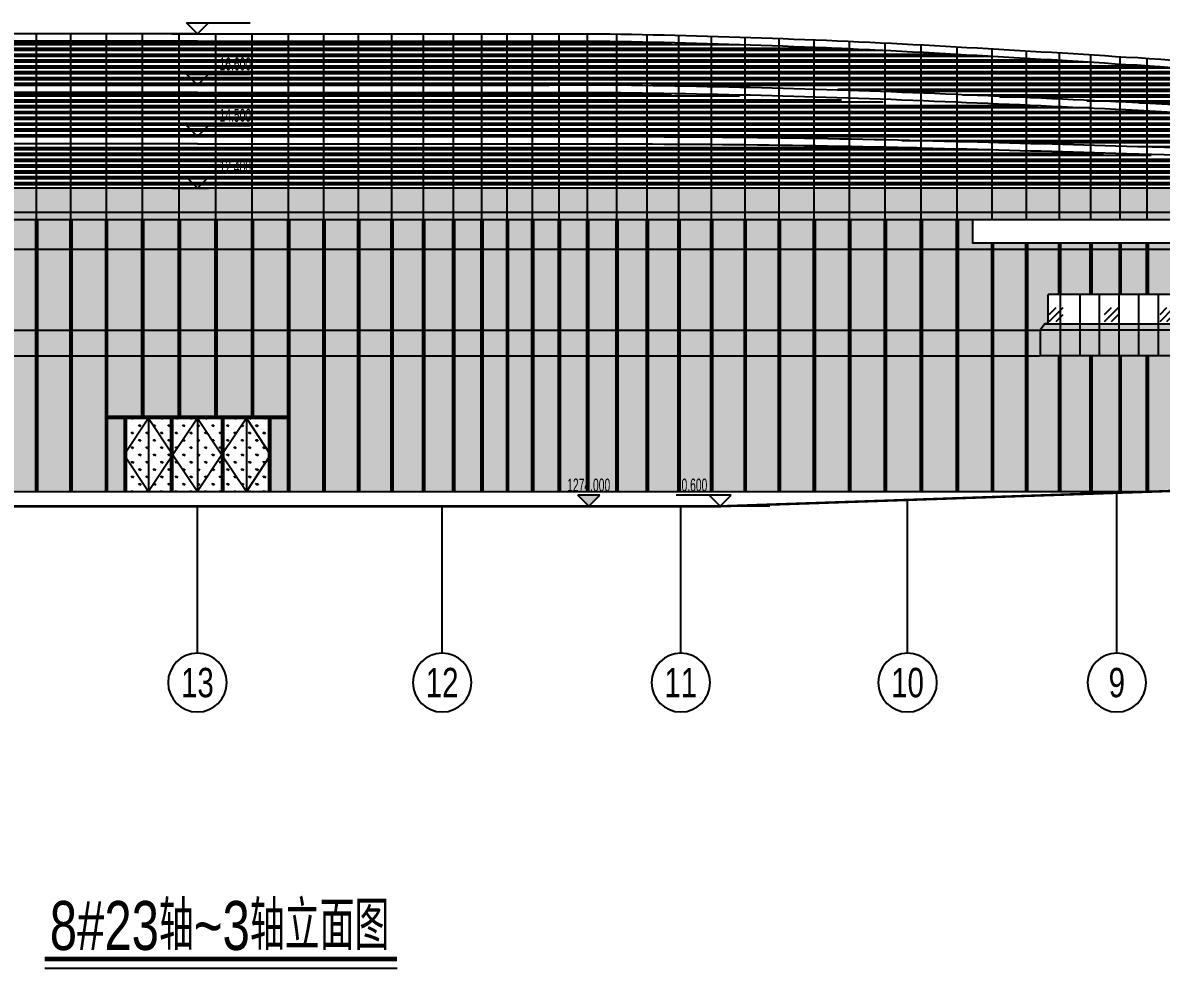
# Model space of a CAD drawing. Extents: x 2698488 to 3036784, y -7225 to 132783.
# Drawn here: x 2775479 to 2821986, y 35940 to 74559 of the extents above; entities that cross this region are included whole.
import ezdxf
from ezdxf.enums import TextEntityAlignment as Align

# ---------------------------------------------------------------- set-up
doc = ezdxf.new("R2010")
doc.units = 0
doc.layers.get('0').update_dxf_attribs({"color": 8})
for name, color, linetype in [('#填充层', 8, 'Continuous'), ('#幕墙分格线-立面', 8, 'Continuous'), ('#标注', 8, 'Continuous'), ('A-SYMB', 8, 'Continuous'), ('dim', 8, 'Continuous'), ('建-墙', 8, 'Continuous'), ('建-门窗开启方式', 8, 'Continuous'), ('立面填充', 8, 'Continuous')]:
    doc.layers.add(name, color=color, linetype=linetype)
doc.styles.add('JHZX', font='jrs.shx', dxfattribs={"width": 0.6, "bigfont": 'jhz.shx'})
doc.styles.add('XD2008', font='@1romans.shx', dxfattribs={"width": 0.7, "bigfont": '!hztxt.shx'})
pattern_1 = [(180, (2394594.395223206, -1116236.483213049), (-1.4210854715202e-14, -238.125), []), (180, (2394515.020188921, -1116157.108178764), (-1.4210854715202e-14, -238.125), [])]

# ---------------------------------------------------------------- blocks, each defined once
blk = doc.blocks.new('*U54')
blk.add_line((-14.22068280526668, -0.75), (14.5612975276414, -0.75))
at = {"const_width": 0.4}
blk.add_lwpolyline([(-14.22068280526668, 0), (14.5612975276414, 0)], dxfattribs=at)
at = {"style": 'JHZX', "width": 0.75}
blk.add_attdef('立面图', text='', height=4, dxfattribs=at).set_placement((0.06440561028830416, 2.739644816960663), align=Align.MIDDLE_CENTER)
blk = doc.blocks.new('*U62')
blk.add_line((-8.960830237663566e-17, -20), (0, 0))
blk.add_circle((0, -24), 4)
at = {"style": 'JHZX', "width": 0.75}
blk.add_attdef('AXES', text='', height=4, dxfattribs=at).set_placement((0, -24), align=Align.MIDDLE_CENTER)
blk = doc.blocks.new('GRTG')
at = {"layer": '#填充层', "ltscale": 5}
h = blk.add_hatch(dxfattribs=at)
h.set_pattern_fill('玻璃A', color=256, scale=200)
h.set_pattern_definition([(45, (-2847363.347812292, -60957.77678844516), (-1131.370849898476, 1131.370849898476), [800, -800]), (45, (-2847363.347812292, -60674.93407597036), (-1131.370849898476, 1131.370849898476), [400, -1200]), (45, (-2847080.505099817, -60957.77678844516), (-1131.370849898476, 1131.370849898476), [400, -1200])])
h.paths.add_polyline_path([(-17452.94965111883, 1299.999999791849), (-17452.94965111883, 2499.999999791849), (-30002.36339745112, 2499.999999791849), (-30002.36339745112, 1299.999999791849)])
h.paths.add_polyline_path([(-14067.12485920405, 1299.999999791849), (-14067.12485920358, 2499.999999791849), (-16352.9496511193, 2499.999999791842), (-16352.94965111883, 1299.999999791857)])
h.paths.add_polyline_path([(-8899.287018500268, 1299.999999791857), (-8899.287018500268, 2499.999999791842), (-12967.12485920358, 2499.999999791842), (-12967.12485920358, 1299.999999791849)])
h.paths.add_polyline_path([(-1679.328040362801, 2499.999999791849), (-1679.328040362801, 1299.999999791864), (-350, 1299.999999791849), (-350, 2499.999999791849)])
h.paths.add_polyline_path([(-2779.328040363267, 1299.999999791857), (-2779.328040363267, 2499.999999791849), (-7407.9204158145, 2499.999999791849), (-7407.9204158145, 1299.999999791857)])
h = blk.add_hatch(dxfattribs=at)
h.set_pattern_fill('DOTS', color=256, scale=150)
h.set_pattern_definition([(0, (-30317.63373500342, 0), (119.0625, 238.125), [0, -238.125])])
h.paths.add_polyline_path([(-2779.328040363267, 4.583853296935558e-10), (-2779.328040363267, 1299.999999791842), (-7407.9204158145, 1299.999999791849), (-7407.9204158145, 1.215084921568632e-09)])
h.paths.add_polyline_path([(-1679.328040362801, 1299.999999791849), (-1679.328040362801, 2.692104317247868e-10), (0, 0), (0, 1049.999999791733), (-200, 1299.999999791849)])
h.paths.add_polyline_path([(-12967.12485920405, 1299.999999791857), (-12967.12485920358, 2.160959411412477e-09), (-8899.287018500268, 1.469743438065052e-09), (-8899.287018500268, 1299.999999791849)])
h.paths.add_polyline_path([(-17452.94965111883, 2.88855517283082e-09), (-17452.9496511193, 1299.999999791849), (-30137.47925640224, 1299.999999791849), (-30317.63373500342, 1049.999999791733), (-30317.63373500342, 5.005858838558197e-09)])
h.paths.add_polyline_path([(-16352.94965111976, 1299.999999791864), (-16352.94965111976, 2.706656232476234e-09), (-14067.12485920358, 2.328306436538696e-09), (-14067.12485920312, 1299.999999791864)])
at = {"layer": '#幕墙分格线-立面'}
for p, q in [((-30137.47925640224, 1299.999999791849), (-17452.9496511193, 1299.999999791849)), ((-17452.9496511193, 0), (-30317.63373500342, 0))]:
    blk.add_line(p, q, dxfattribs=at)
for points in [[(-17452.9496511193, 2499.999999791849), (-30002.36339745112, 2499.999999791849)], [(-30002.36339745112, 1299.999999791849), (-30002.36339745112, 2499.999999791849)], [(-14067.12485920358, 2499.999999791849), (-16352.9496511193, 2499.999999791849)], [(-8899.287018500268, 2499.999999791849), (-12967.12485920358, 2499.999999791849)], [(-2779.328040362801, 2499.999999791849), (-7407.9204158145, 2499.999999791849)], [(-350, 1299.999999791849), (-350, 2499.999999791849), (-1679.328040362801, 2499.999999791849)], [(-30002.36339745112, 1299.999999791849), (-30002.36339745112, 1299.999999791849), (-30137.47925640224, 1299.999999791849), (-30317.63373500342, 1049.999999791849), (-30317.63373500342, 1049.999999791849), (-30317.63373500342, 0)], [(-17452.9496511193, 1049.999999791733), (-30317.63373500342, 1049.999999791733)], [(-16352.9496511193, 1299.999999791849), (-14067.12485920358, 1299.999999791849)], [(-14067.12485920358, 1049.999999791733), (-16352.9496511193, 1049.999999791733)], [(-12967.12485920358, 1299.999999791849), (-8899.287018500268, 1299.999999791849)], [(-8899.287018500268, 1049.999999791733), (-12967.12485920358, 1049.999999791733)], [(-7407.9204158145, 1299.999999791849), (-2779.328040362801, 1299.999999791849)], [(-2779.328040362336, 1049.999999791733), (-7407.9204158145, 1049.999999791733)], [(-1679.328040362801, 1299.999999791849), (-200, 1299.999999791849), (0, 1049.999999791733), (0, 0), (-1679.328040362801, 0)], [(0, 1049.999999791733), (-1679.328040362336, 1049.999999791733)], [(-14067.12485920358, 0), (-16352.9496511193, 0)], [(-8899.287018500268, 0), (-12967.12485920358, 0)], [(-2779.328040362801, 0), (-7407.9204158145, 0)]]:
    blk.add_lwpolyline(points, dxfattribs=at)
at = {"layer": 'dim', "ltscale": 300}
for points in [[(-29493.76370209642, 0), (-29493.76370209642, 2499.999999791849)], [(-28693.76370209642, 0), (-28693.76370209642, 2499.999999791849)], [(-27893.76370209642, 0), (-27893.76370209642, 2499.999999791849)], [(-27093.76370209642, 0), (-27093.76370209642, 2499.999999791849)], [(-26293.76370209642, 0), (-26293.76370209642, 2499.999999791849)], [(-25493.76370209642, 0), (-25493.76370209642, 2499.999999791849)], [(-24693.76370209642, 0), (-24693.76370209642, 2499.999999791849)], [(-23893.76370209642, 0), (-23893.76370209642, 2499.999999791849)], [(-23093.76370209642, 0), (-23093.76370209642, 2499.999999791849)], [(-22293.76370209642, 0), (-22293.76370209642, 2499.999999791849)], [(-21493.76370209642, 0), (-21493.76370209642, 2499.999999791849)], [(-20693.76370209642, 0), (-20693.76370209642, 2499.999999791849)], [(-19893.76370209642, 0), (-19893.76370209642, 2499.999999791849)], [(-19093.76370209642, 0), (-19093.76370209642, 2499.999999791849)], [(-18293.76370209642, 0), (-18293.76370209642, 2499.999999791849)], [(-15893.76370209642, 0), (-15893.76370209642, 2499.999999791849)], [(-15093.76370209642, 0), (-15093.76370209642, 2499.999999791849)], [(-14293.76370209642, 0), (-14293.76370209642, 2499.999999791849)], [(-12693.76370209642, 0), (-12693.76370209642, 2499.999999791849)], [(-11893.76370209642, 0), (-11893.76370209642, 2499.999999791849)], [(-11093.76370209642, 0), (-11093.76370209642, 2499.999999791849)], [(-10293.76370209642, 0), (-10293.76370209642, 2499.999999791849)], [(-9493.763702096418, 0), (-9493.763702096418, 2499.999999791849)], [(-7093.763702096418, 0), (-7093.763702096418, 2499.999999791849)], [(-6293.763702096418, 0), (-6293.763702096418, 2499.999999791849)], [(-5493.763702096418, 0), (-5493.763702096418, 2499.999999791849)], [(-4693.763702096418, 0), (-4693.763702096418, 2499.999999791849)], [(-3893.763702096418, 0), (-3893.763702096418, 2499.999999791849)], [(-3093.763702096418, 0), (-3093.763702096418, 2499.999999791849)], [(-1493.763702096418, 0), (-1493.763702096418, 2499.999999791849)], [(-693.7637020964175, 0), (-693.7637020964175, 2499.999999791849)]]:
    blk.add_lwpolyline(points, dxfattribs=at)

msp = doc.modelspace()

# ---------------------------------------------------------------- hatches: boundary and pattern name
at = {"layer": '#填充层', "ltscale": 5}
h = msp.add_hatch(dxfattribs=at)
h.set_pattern_fill('DOTS', color=256, scale=150)
h.set_pattern_definition([(0, (2731077.347812257, 66507.77678823701), (119.0625, 238.125), [0, -238.125])])
h.paths.add_polyline_path([(2731077.347812257, 67807.77678823701), (2838413.347812257, 67807.77678823701), (2838413.347812257, 66507.77678823701), (2731077.347812257, 66507.77678823701)])
h = msp.add_hatch(dxfattribs=at)
h.set_pattern_fill('玻璃2', color=256, scale=150)
h.set_pattern_definition([(45, (180, 90), (0, 2291.025971044414), [900, -540, 900, -540, 360, -784.9223549999999]), (45, (135, 135), (0, 2291.025971044414), [720, -900, 540, -540, 630, -694.922355]), (45, (135, 270), (0, 2291.025971044414), [540, -1080, 360, -540, 810, -694.922355]), (45, (270, 135), (0, 2291.025971044414), [540, -1080, 450, -1954.92225]), (45, (405, 270), (0, 2291.025971044414), [270, -1350, 180, -2224.92225]), (45, (180, 495), (0, 2291.025971044414), [180, -1350, 180, -720, 450, -1144.922355]), (45, (990, 360), (0, 2291.025971044414), [900, -1350, 1080, -712.922355]), (45, (990, 225), (0, 2291.025971044414), [1260, -900, 1350, -532.922355]), (45, (1215, 405), (0, -2545.584412271571), [900, -1260, 720, -1144.922355]), (45, (1080, 675), (0, 2291.025971044414), [450, -1800, 540, -1234.922355]), (45, (1350, 540), (0, 2291.025971044414), [360, -1800, 360, -1504.92225])])
h.paths.add_polyline_path([(2785599.474643292, 58407.77678823713), (2785599.474643291, 55457.776788237), (2821605.991437829, 55457.77678823701), (2825507.560410187, 55631.50188626579), (2825507.560410187, 60957.77678844516), (2817045.714077288, 60957.77678843131), (2817045.714077288, 61599.24472823107), (2817045.714077288, 62007.77678823689), (2817225.868555889, 62257.77678823701), (2817360.984414841, 62257.77678823701), (2817360.984414841, 63457.77678823701), (2825507.560410187, 63457.77678823701), (2825507.560410187, 65557.77678823352), (2814296.325747836, 65557.77678823352), (2814296.325747836, 66507.77678823701), (2729105.640253365, 66507.77678823701), (2729105.640253365, 55457.77678823701), (2779627.220982044, 55457.77678823701), (2779627.220982044, 58407.77678823712)])
at = {"layer": '#填充层', "ltscale": 300}
h = msp.add_hatch(color=256, dxfattribs=at)
h.dxf.hatch_style = 1
h.paths.add_polyline_path([(2820262.594002989, 60957.77678844766), (2817045.714077289, 60957.77678845017), (2817045.714077288, 62007.77678823689), (2816524.912710967, 62007.77678823689), (2816524.912710967, 65557.77678823352), (2814296.325747836, 65557.77678823352), (2814296.325747836, 66507.776788237), (2806420.895686651, 66507.77678823701), (2806420.895686651, 55407.77678823713), (2820262.594002989, 55407.77678823462)])
at = {"layer": '#填充层', "ltscale": 5}
h = msp.add_hatch(dxfattribs=at)
h.set_pattern_fill('GRASS', color=256, scale=150)
h.set_pattern_definition([(90, (0, 0), (-299.3386424999999, 299.3386425), [79.374198, -519.303045]), (45, (0, 0), (-299.3388465244531, 299.3388465244531), [79.374198, -343.954845]), (135, (0, 0), (-299.3388465244531, -299.3388465244531), [79.374198, -343.954845])])
h.paths.add_polyline_path([(2779627.220982044, 58407.77678823713), (2785599.474643292, 58407.77678823713), (2785599.474643292, 55407.77678823701), (2779627.220982044, 55407.77678823701)])
at = {"layer": 'A-SYMB'}
msp.add_hatch(color=256, dxfattribs=at).paths.add_polyline_path([(2798605.786949477, 54807.77678823678), (2799055.786949477, 55257.77678823678), (2798155.786949477, 55257.77678823678)])
at = {"layer": '立面填充'}
h = msp.add_hatch(dxfattribs=at)
h.set_pattern_fill('ANSI32', color=256, scale=50, angle=135)
h.set_pattern_definition(pattern_1)
edge = h.paths.add_edge_path()
edge.add_line((2782613.347812257, 73808.8308738067), (2765760.978405161, 73805.61215767355))
edge.add_arc((2765801.676408911, -139278.662735269), 213084.2787794975, 90.01094319992544, 93.81393741931585)
edge.add_arc((2743147.335633356, 200548.7285744359), 127497.3928358938, 272.1806309859011, 273.8139374193158, ccw=False)
edge.add_arc((2753107.407066392, -61024.41008856127), 134265.3048369464, 92.18063098590103, 96.37461196091286)
edge.add_arc((2741768.873909847, 40466.8424242872), 32142.64980502486, 96.37461196091297, 112.3277498258348)
edge.add_arc((2732103.309836003, 64001.44931126243), 6700.541987667231, 112.3277498258348, 128.5522085125719)
edge.add_line((2727927.347812257, 69241.5451219056), (2727927.347812258, 68518.55746099606))
edge.add_line((2727927.347812258, 68518.55746099606), (2728695.267816545, 69062.12666085802))
edge.add_line((2728695.267816545, 69062.12666085802), (2728977.34781225, 69174.48511925802))
edge.add_arc((2733600.820979991, 57567.08760003533), 12494.32596429593, 102.68359482505127, 111.7184434985059, ccw=False)
edge.add_arc((2743972.919019009, 11480.93566431126), 59733.22749654611, 97.77201421203432, 102.68359482505122, ccw=False)
edge.add_arc((2746369.150320784, -5961.947748054314), 77339.92858612473, 91.49128953397968, 97.78341557238377, ccw=False)
edge.add_arc((2760976.415144878, -152426.6584747196), 224394.7803017005, 89.51472006368448, 94.24756150650029, ccw=False)
edge.add_line((2762876.956226221, 71960.07324141052), (2799463.335069176, 72010.85805188489))
edge.add_arc((2799806.659345165, -175326.7200547085), 247337.8163872109, 86.80040046069149, 90.07953105846423, ccw=False)
edge.add_arc((2831357.988118376, 389080.918559877), 317951.0202917453, 266.8004004606917, 268.0536357825824)
edge.add_arc((2818698.565447677, 16564.58624547973), 54780.35593425179, 81.58699329819592, 88.05363578258238, ccw=False)
edge.add_arc((2816497.321625997, 1681.172347565385), 69825.67027523895, 73.51329487919412, 81.58699329819598, ccw=False)
edge.add_arc((2851534.006124493, 120063.9021642005), 53632.98668929126, 253.5132948791945, 255.3507168830406)
edge.add_arc((2836520.528628424, 66774.26546277638), 2015.38699094052, 44.00577041836674, 65.46003987431004)
edge.add_arc((2818600.916599032, 29846.46271796289), 43060.86941292672, 64.17749144163227, 77.63075059878202)
edge.add_arc((2818419.842719955, 28253.90434289069), 44655.55053711752, 77.84152333088706, 87.28470407734649)
edge.add_arc((2779433.36919714, -549164.1771537072), 623379.979694065, 86.21951657601227, 86.85865839898396)
edge.add_arc((2793164.16994426, -284406.3418184132), 358268.4235566591, 86.73097920356513, 88.69021414990807)
edge.add_line((2801353.499873743, 73768.4733111262), (2782613.347812257, 73808.8308738067))
h = msp.add_hatch(dxfattribs=at)
h.set_pattern_fill('ANSI32', color=256, scale=50, angle=135)
h.set_pattern_definition([(180, (2394594.779238546, -1118336.48314327), (-1.4210854715202e-14, -238.125), []), (180, (2394515.404204261, -1118257.108108985), (-1.4210854715202e-14, -238.125), [])])
edge = h.paths.add_edge_path()
edge.add_line((2782613.731827596, 71708.83094358534), (2765761.362420501, 71705.61222745222))
edge.add_arc((2769316.619989553, -350749.8237137911), 422470.3956642267, 90.48217262150082, 92.40022632829614)
edge.add_arc((2811615.516841233, -1496799.154864379), 1569296.194925681, 92.19086367983955, 92.31912877189976)
edge.add_arc((2753132.487246891, -103083.8258639498), 174367.7721968817, 91.64947472825384, 94.80937160609352)
edge.add_arc((2743455.190377693, 15089.6841189959), 55799.60678497155, 95.08100682644216, 102.975089787889)
edge.add_arc((2734170.841071007, 55725.76616007012), 14116.6713866954, 103.2860514013748, 111.5860314358355)
edge.add_line((2728977.347812257, 68852.38182486568), (2728977.347812257, 68161.24047200635))
edge.add_line((2728977.347812257, 68161.24047200635), (2730027.347812257, 68552.25818782832))
edge.add_line((2730027.347812257, 68552.25818782832), (2731077.347812257, 68747.8528372205))
edge.add_arc((2735013.082504868, 44703.73884974651), 24364.10115340327, 93.89459562470938, 99.29619405649998, ccw=False)
edge.add_arc((2741161.138618307, -12341.41300508298), 81726.33567901606, 93.72450886802261, 95.47871087025061, ccw=False)
edge.add_arc((2746764.60218248, -94469.99035702944), 164045.6481929003, 90.81770549658779, 93.81413937988037, ccw=False)
edge.add_arc((2762838.698377626, -493383.2729324574), 563243.3475691781, 89.99606916668029, 91.87361718586442, ccw=False)
edge.add_line((2762877.340241561, 69860.07331118916), (2799463.719084514, 69910.8581216638))
edge.add_arc((2756996.491023722, -3490796.818672946), 3560960.913158586, 89.08894246310001, 89.3166870754805, ccw=False)
edge.add_arc((2781890.568593962, -1185908.201451246), 1256022.882428498, 88.23535890204482, 88.5525969560839, ccw=False)
edge.add_arc((2819054.850134185, -21923.4625799653), 91455.0064117844, 85.19639128608748, 89.05170102749878, ccw=False)
edge.add_arc((2792296.670526778, -257125.7397699446), 328145.8959316844, 82.28376088606223, 83.97961793431261, ccw=False)
edge.add_arc((2838555.347312781, 81695.08437491395), 13822.34916281437, 260.8438298279451, 267.1770570576618)
edge.add_arc((2852241.210925881, 122536.1279896532), 56503.56180121084, 253.62688345688412, 255.27024338987292, ccw=False)
edge.add_arc((2816152.953195855, 306.9672177742759), 70941.92830067144, 73.49006159222706, 80.46759679671038)
edge.add_arc((2818180.83074575, 10415.36179004019), 60638.1576357442, 80.77550861638541, 87.77437219950691)
edge.add_arc((2815241.505934148, -2787.781529783388), 73985.22089845811, 85.8965533553679, 91.27555695969455)
edge.add_arc((2793164.553959604, -286506.3417485451), 358268.4235565695, 86.730979203565, 88.69021414990844)
edge.add_line((2801353.883889083, 71668.47338090485), (2782613.731827596, 71708.83094358534))
h = msp.add_hatch(dxfattribs=at)
h.set_pattern_fill('ANSI32', color=256, scale=50, angle=135)
h.set_pattern_definition(pattern_1)
edge = h.paths.add_edge_path()
edge.add_line((2826713.347812257, 67807.77678823701), (2731077.347812257, 67807.77678823701))
edge.add_line((2731077.347812257, 67807.77678823701), (2731077.347812257, 68443.80954786364))
edge.add_arc((2735013.082524003, 44703.73866839168), 24064.10133546634, 93.88469443037962, 99.41313431178702, ccw=False)
edge.add_arc((2744167.129383964, -49818.56299196745), 119020.7012246667, 92.72271772773422, 95.19864990371042, ccw=False)
edge.add_arc((2755144.290373311, -328887.8870447283), 398303.0248315497, 91.03086592507879, 92.393052169148, ccw=False)
edge.add_arc((2772922.571774747, -873117.5493333858), 942798.2600178769, 90.92433575760708, 91.51608483891499, ccw=False)
edge.add_arc((2765312.996499503, -470632.287895514), 540243.7680295901, 89.78785141739093, 90.80601051451703, ccw=False)
edge.add_line((2767313.347812257, 69607.77678817368), (2797913.347812257, 69607.77678817368))
edge.add_arc((2797913.347812257, -688074.2394207123), 757682.016208886, 89.2740302800583, 90, ccw=False)
edge.add_arc((2801901.671302649, -373320.237794677), 442902.7470950096, 88.03176586563251, 89.2740302800583, ccw=False)
edge.add_arc((2797775.587223638, -493384.3093129838), 563037.6955462415, 87.05394082983861, 88.03176586563251, ccw=False)
edge.add_arc((2819483.646519553, -17343.95721088842), 86555.67699775365, 81.05355334921461, 85.20869612582692, ccw=False)
edge.add_arc((2836866.897828908, 86404.31978887037), 18662.57688306754, 257.8659315685294, 265.1787086119566)
edge.add_line((2835298.342971085, 67807.77678823701), (2826713.347812257, 67807.77678823701))

# ---------------------------------------------------------------- linework, layer by layer
at = {"layer": '#幕墙分格线-立面'}
for points in [[(2782613.347812258, 74107.77678817345), (2765758.747099275, 74105.61187354496, 0.009315894951441833), (2751612.786920996, 73633.31465278656, 0.01384785623940788), (2747985.161528617, 73443.37839171567, 0.01104017113657456), (2744347.399943215, 73236.4117713589, 0.02478866559603623), (2737170.088818042, 72573.86814260969, 0.04539054073452437), (2730921.685608606, 71070.73101797674, 0.04137368179645606), (2728586.863606207, 70048.15002303055, 0.05793448168851392), (2727606.20422047, 69360.9308050547, 0.0594534926050806), (2726495.867187058, 68107.77678823748, 0.04201523508535342)], [(2782613.347812258, 74108.83087628146), (2799467.948525234, 74106.66596165297, -0.009868553308585373), (2813610.923027566, 73578.63644220863, -0.002787539425216698), (2820552.317196708, 73158.84924544345, -0.04217139030104556), (2828056.606806177, 72164.430439054, -0.03644741024027802), (2834215.642308176, 70300.33952463462, -0.01285923846408232), (2836204.81833531, 69471.23472234185, -0.005717393455628681), (2837484.475492609, 68879.45508852808, -0.1326837596307985), (2838413.347812257, 68107.77678823748, -2.083584121908298)], [(2782613.38634621, 73807.7767906482), (2765760.978405161, 73805.61215767355, 0.009314682531388764), (2751628.030943821, 73333.70199737904, 0.001324472676531453), (2747998.611813886, 73143.66470580289, 0.01106600145774273), (2744365.600363366, 72936.91431335264, 0.02480559568838143), (2737212.988334412, 72276.95073238897, 0.04538300306554768), (2731018.46004057, 70786.76806440853, 0.04136549109108979), (2728729.506320484, 69784.23136877592, 0.05793448168851453), (2727805.589941991, 69136.7760949698, 0.04201523508534991), (2727023.826946375, 68313.98074262866, 0.04201523508534991)], [(2782613.309278306, 73808.83087875621), (2799465.291447151, 73806.66630047068, -0.009866959770675345), (2813594.149509078, 73279.10554107159, -0.002788789529296527), (2820535.31533474, 72859.31846930759, -0.04218274917462324), (2827991.566518147, 71871.56472609073, -0.0364410538064537), (2834107.723876785, 70020.42213192486, -0.01285605323023048), (2836082.16787638, 69197.45215868155, -0.005726323917353922), (2837357.574835794, 68607.60623033156, -0.09388631838036927), (2837970.135698272, 68174.41690683454, -0.09388631838036927)], [(2838413.347812257, 67952.10737510558, 0.05498135173895347), (2837846.881986741, 68220.11672967413, -0.01243937155196863), (2836829.632948521, 68487.51404237628, 0.005395237717951367), (2834042.923620405, 69262.55584444941, 0.02264477640543371), (2828263.370674121, 70512.9740806564, 0.03240085866575087), (2820559.121666058, 71313.33716129113, 0.001689161622804647), (2813611.702460342, 71625.53484445575, 0.008066300916640979), (2799463.335069176, 72010.85805188489), (2782613.347812269, 72007.77678817345), (2768668.043081433, 72007.77678817345, 0.009655639434668834), (2751609.980538899, 71649.61317502378, 0.0006806972241361216), (2747977.017343765, 71506.38860968986, 0.0009691911068234529), (2744342.824151546, 71351.18006263996, 0.02568026754138054), (2735895.097222818, 70665.45443555011, 0.02745860031343548), (2730857.480859251, 69756.52016615655, 0.03944239867256104), (2728695.267816545, 69062.12666085802, 0.01038762137729681), (2727897.347812257, 68496.37247224103, 0.01038762137729681)], [(2782613.347812269, 71707.77678817345), (2768668.295570017, 71707.77678817345, 0.009655688666324706), (2751621.729502046, 71349.84313467072, 0.0006807607841399664), (2747989.243340084, 71206.63783819132, 0.0005177725747115648), (2744353.959978887, 71051.37838033141, 0.02569108161469025), (2735933.384454538, 70367.90475073873, 0.02746690051043237), (2730926.649137991, 69464.60270985492, 0.03623133613001146), (2728977.347812257, 68852.38182486556, 0.03623133613001146)], [(2782613.402671604, 71707.77679318932), (2799461.697869314, 71710.85774748327, -0.008065492907024026), (2813598.972950242, 71325.80490756754, -0.001689576816892941), (2820546.074196022, 71013.61759073936, -0.03240687389215998), (2828213.12056432, 70217.21247654755, -0.02264355087993071), (2833965.969956479, 68972.59337178615, -0.005394641493132278), (2836746.133755836, 68199.36844580897, 0.0122590185538546), (2837762.80500359, 67931.72998479844, -0.01625354933443757), (2837917.80520759, 67871.56660572358, -0.01625354933443757)], [(2782613.347809766, 69907.77678817345), (2767138.312211311, 69907.77678817345, 0.008212855022868518), (2751605.884399469, 69736.71098031846, 0.0001955605322723807), (2747971.183197387, 69650.584757345, 0.001065065248824692), (2744334.597387841, 69556.46652749644, 0.01372011013723349), (2735438.851789917, 69184.1592560962, 0.006498021305357239), (2733358.243891635, 69011.57573782487, 0.03579792046755072), (2729907.838561389, 68526.96091041013, 0.0006853688014480265), (2728977.347812257, 68161.24047200644, 0.0006853688014480265)], [(2782613.347812269, 69907.77678817368), (2767138.312213815, 69907.77678817368, 0.007295158710194732), (2751605.884401973, 69736.71098031869, 0.0001955605322723807), (2747971.18319989, 69650.58475734523, 0.001065065248824692), (2744334.597390344, 69556.46652749667, 0.01372011013723349), (2735438.85179242, 69184.15925609643, 0.006498021305357239), (2733358.243894139, 69011.5757378251, 0.03579792046755072), (2729907.838563892, 68526.96091041036, 0.0006853688032927115), (2728977.347812257, 68161.240471019, 0.0006853688032927115)], [(2782613.347812269, 69907.77678817368), (2798336.653254351, 69909.23918858074, -0.007507986788752555), (2813616.298976342, 69713.93867928718, -0.001562228096860948), (2820568.447293394, 69519.01781847511, -0.02260808369645382), (2828818.952269864, 69008.82270564462, -0.01202469979278697), (2832998.940224926, 68453.74504151844, 0.04637100699530509), (2836373.335620296, 68048.37725973848, 0.02802471127685685), (2837615.267793736, 67914.77065723829, 0.00691182245280875), (2838413.347812257, 67807.77678823701, -2.083584121908298)], [(2782613.347812269, 69607.77678817368), (2767137.775581399, 69607.77678817368, 0.007295573123604269), (2751613.219178759, 69436.80045961027, -0.0006523087246637813), (2747978.407171152, 69350.67174622437, 0.001065663656298065), (2744340.955495283, 69256.5269493004, 0.01372326209780859), (2735459.615091593, 68884.87864294645, 0.006511069184278912), (2733382.769154797, 68712.55062154305, 0.02444319061805414), (2731047.347812257, 68438.81653385583, 0.02444319061805414)], [(2782613.375714807, 69607.77678947125), (2798337.00244972, 69609.23921976119, -0.007508357873953637), (2813608.394481828, 69414.04251875097, -0.001562818101396558), (2820561.293599835, 69219.0951086187, -0.02261367620849045), (2828786.773094625, 68710.55349250344, -0.01200027370018881), (2832944.02562589, 68158.69429684637, 0.03191884236846259), (2835298.342971085, 67807.77678823701, 0.03191884236846259)]]:
    msp.add_lwpolyline(points, format="xyb", dxfattribs=at)
at = {"layer": '#幕墙分格线-立面', "ltscale": 300}
for points in [[(2776035.500217559, 66507.77678823701), (2776035.500217559, 74106.9318866107)], [(2777444.713522255, 66507.77678823701), (2777444.713522255, 74107.11289514066)], [(2778893.218364299, 66507.77678823701), (2778893.218364299, 74107.29895053143)], [(2780369.995275357, 66507.77678823701), (2780369.995275357, 74107.48863737078)], [(2781863.819234157, 66507.77678823701), (2781863.819234157, 74107.68051384391)], [(2783362.867746537, 66507.77678823701), (2783362.867746537, 74108.73460306218)], [(2784856.697796199, 66507.77678823701), (2784856.697796199, 74108.5427258067)], [(2786333.480627622, 66507.77678823701), (2786333.480627622, 74108.35303820691)], [(2787781.981614063, 66507.77678823701), (2787781.981614063, 74108.16698331137)], [(2789191.199644076, 66507.77678823701), (2789191.199644076, 74107.98597417447)], [(2790550.419076537, 66507.77678823701), (2790550.419076537, 74107.8113871829)], [(2791849.313193498, 66507.77678823701), (2791849.313193498, 74107.64454876752)], [(2793078.00177059, 66507.77678823701), (2793078.00177059, 74107.48672800869)], [(2794227.158707571, 66507.77678823701), (2794227.158707571, 74107.3391228114)], [(2795273.282243556, 66507.77678823701), (2795273.282243556, 74107.20475189484)], [(2796304.253439638, 66507.77678823701), (2796304.253439638, 74107.07232724344)], [(2797395.339248179, 66507.77678823701), (2797395.339248179, 74106.9321810799)], [(2798542.8212913, 66507.77678823701), (2798542.8212913, 74106.7847910169)], [(2799742.78179504, 66507.77678823701), (2799742.78179504, 74101.72815773744)], [(2800991.12381173, 66507.77678823701), (2800991.12381173, 74076.64685059499)], [(2802283.585207745, 66507.77678823701), (2802283.585207745, 74046.09664052635)], [(2803615.753215528, 66507.77678823701), (2803615.753215528, 74009.72754655188)], [(2804983.079499802, 66507.77678823701), (2804983.079499802, 73967.2450275284)], [(2806380.895686651, 66507.77678823701), (2806380.895686651, 73918.41665155088)], [(2807804.429302497, 66507.77678823701), (2807804.429302497, 73863.07800112883)], [(2809248.823340747, 66507.77678823701), (2809248.823340747, 73801.13758008092)], [(2810709.136493777, 66507.77678823701), (2810709.136493777, 73732.58167452962)], [(2812180.360791145, 66507.77678823701), (2812180.360791145, 73657.4777132206)], [(2813646.14725383, 66507.77678823701), (2813646.14725383, 73576.70225668847)], [(2815085.783146463, 66507.77678823701), (2815085.783146463, 73495.94076840239)], [(2816484.912710967, 66507.77678823701), (2816484.912710967, 73414.25179676022)], [(2817829.584110195, 66507.77678823701), (2817829.584110195, 73332.76882397369)], [(2819106.388552792, 66507.77678823701), (2819106.388552792, 73252.69971130448)], [(2820302.594002989, 66507.77678823701), (2820302.594002989, 73175.29896439842)], [(2821406.272141871, 66507.77678823701), (2821406.272141871, 73110.14987685421)], [(2778933.218364299, 58487.77678823713), (2786293.480627622, 58487.77678823713)], [(2778933.218364299, 58407.77678823713), (2786293.480627622, 58407.77678823713)]]:
    msp.add_lwpolyline(points, dxfattribs=at)
at = {"layer": '#幕墙分格线-立面'}
for points in [[(2838413.347812257, 67807.77678823701), (2731077.347812257, 67807.77678823701)], [(2838413.347812257, 66507.77678823701), (2730790.091279668, 66507.77678823701)], [(2838413.347812257, 66807.77678823701), (2731077.347812257, 66807.77678823701)], [(2775995.500217559, 66507.77678823701), (2775995.500217559, 55407.77678823713)], [(2776075.500217559, 66507.77678823701), (2776075.500217559, 55407.77678823713)], [(2777404.713522255, 66507.77678823701), (2777404.713522255, 55407.77678823713)], [(2777484.713522255, 66507.77678823701), (2777484.713522255, 55407.77678823713)], [(2778853.218364299, 66507.77678823701), (2778853.218364299, 55407.77678823713)], [(2778933.218364299, 66507.77678823701), (2778933.218364299, 55407.77678823713)], [(2780329.995275357, 66507.77678823701), (2780329.995275357, 58487.77678823713)], [(2780409.995275357, 66507.77678823701), (2780409.995275357, 58487.77678823713)], [(2781823.819234157, 66507.77678823701), (2781823.819234157, 58487.77678823713)], [(2781903.819234157, 66507.77678823701), (2781903.819234157, 58487.77678823713)], [(2783322.867746537, 66507.77678823701), (2783322.867746537, 58487.77678823713)], [(2783402.867746537, 66507.77678823701), (2783402.867746537, 58487.77678823713)], [(2784816.697796199, 66507.77678823701), (2784816.697796199, 58487.77678823713)], [(2784896.697796199, 66507.77678823701), (2784896.697796199, 58487.77678823713)], [(2786293.480627622, 66507.77678823701), (2786293.480627622, 55407.77678823713)], [(2786373.480627622, 66507.77678823701), (2786373.480627622, 55407.77678823713)], [(2787741.981614063, 66507.77678823701), (2787741.981614063, 55407.77678823713)], [(2787821.981614063, 66507.77678823701), (2787821.981614063, 55407.77678823713)], [(2789151.199644076, 66507.77678823701), (2789151.199644076, 55407.77678823713)], [(2789231.199644076, 66507.77678823701), (2789231.199644076, 55407.77678823713)], [(2790510.419076537, 66507.77678823701), (2790510.419076537, 55407.77678823713)], [(2790590.419076537, 66507.77678823701), (2790590.419076537, 55407.77678823713)], [(2791809.313193498, 66507.77678823701), (2791809.313193498, 55407.77678823713)], [(2791889.313193498, 66507.77678823701), (2791889.313193498, 55407.77678823713)], [(2793038.00177059, 66507.77678823701), (2793038.00177059, 55407.77678823713)], [(2793118.00177059, 66507.77678823701), (2793118.00177059, 55407.77678823713)], [(2794187.158707571, 66507.77678823701), (2794187.158707571, 55407.77678823713)], [(2794267.158707571, 66507.77678823701), (2794267.158707571, 55407.77678823713)], [(2795233.282243556, 66507.77678823701), (2795233.282243556, 55407.77678823713)], [(2795313.282243556, 66507.77678823701), (2795313.282243556, 55407.77678823713)], [(2796264.253439638, 66507.77678823701), (2796264.253439638, 55407.77678823713)], [(2796344.253439638, 66507.77678823701), (2796344.253439638, 55407.77678823713)], [(2797355.339248179, 66507.77678823701), (2797355.339248179, 55407.77678823713)], [(2797435.339248179, 66507.77678823701), (2797435.339248179, 55407.77678823713)], [(2798502.8212913, 66507.77678823701), (2798502.8212913, 55407.77678823713)], [(2798582.8212913, 66507.77678823701), (2798582.8212913, 55407.77678823713)], [(2799702.78179504, 66507.77678823701), (2799702.78179504, 55407.77678823713)], [(2799782.78179504, 66507.77678823701), (2799782.78179504, 55407.77678823713)], [(2800951.12381173, 66507.77678823701), (2800951.12381173, 55407.77678823713)], [(2801031.12381173, 66507.77678823701), (2801031.12381173, 55407.77678823713)], [(2802243.585207745, 66507.77678823701), (2802243.585207745, 55407.77678823713)], [(2802323.585207745, 66507.77678823701), (2802323.585207745, 55407.77678823713)], [(2803575.753215528, 66507.77678823701), (2803575.753215528, 55407.77678823713)], [(2803655.753215528, 66507.77678823701), (2803655.753215528, 55407.77678823713)], [(2804943.079499802, 66507.77678823701), (2804943.079499802, 55407.77678823713)], [(2805023.079499802, 66507.77678823701), (2805023.079499802, 55407.77678823713)], [(2806340.895686651, 66507.77678823701), (2806340.895686651, 55407.77678823713)], [(2806420.895686651, 66507.77678823701), (2806420.895686651, 55407.77678823713)], [(2807764.429302497, 66507.77678823701), (2807764.429302497, 55407.77678823713)], [(2807844.429302497, 66507.77678823701), (2807844.429302497, 55407.77678823713)], [(2809208.823340747, 66507.77678823701), (2809208.823340747, 55407.77678823713)], [(2809288.823340747, 66507.77678823701), (2809288.823340747, 55407.77678823713)], [(2810669.136493777, 66507.77678823701), (2810669.136493777, 55407.77678823713)], [(2810749.136493777, 66507.77678823701), (2810749.136493777, 55407.77678823713)], [(2812140.360791145, 66507.77678823701), (2812140.360791145, 55407.77678823713)], [(2812220.360791145, 66507.77678823701), (2812220.360791145, 55407.77678823713)], [(2813606.14725383, 66507.77678823701), (2813606.14725383, 55407.77678823713)], [(2813686.14725383, 66507.77678823701), (2813686.14725383, 55407.77678823713)], [(2825757.560410187, 65557.77678823352), (2814296.325747836, 65557.77678823352), (2814296.325747836, 66507.77678823701)], [(2729005.640253367, 65307.77678823352), (2825507.560410187, 65307.77678823352)], [(2815045.783146463, 65557.77678823352), (2815045.783146463, 55407.77678823713)], [(2815125.783146463, 65557.77678823352), (2815125.783146463, 55407.77678823713)], [(2816444.912710967, 65557.77678823352), (2816444.912710967, 55407.77678823713)], [(2816524.912710967, 65557.77678823352), (2816524.912710967, 55407.77678823713)], [(2817789.584110195, 65557.77678823352), (2817789.584110195, 63457.77678823701)], [(2817869.584110195, 65557.77678823352), (2817869.584110195, 63457.77678823701)], [(2819066.388552792, 65557.77678823352), (2819066.388552792, 63457.77678823701)], [(2819146.388552792, 65557.77678823352), (2819146.388552792, 63457.77678823701)], [(2820262.594002989, 65557.77678823352), (2820262.594002989, 63457.77678823701)], [(2820342.594002989, 65557.77678823352), (2820342.594002989, 63457.77678823701)], [(2821366.272141871, 65557.77678823352), (2821366.272141871, 63457.77678823701)], [(2821446.272141871, 65557.77678823352), (2821446.272141871, 63457.77678823701)], [(2729005.640253367, 62007.77678823701), (2817045.714077288, 62007.77678823689)], [(2729005.640253367, 60957.77678823701), (2817045.714077288, 60957.77678845017)], [(2817789.584110195, 60957.77678844516), (2817789.584110195, 55407.77678823713)], [(2817869.584110195, 60957.77678844516), (2817869.584110195, 55407.77678823713)], [(2819066.388552792, 60957.77678844516), (2819066.388552792, 55407.77678823713)], [(2819146.388552792, 60957.77678844516), (2819146.388552792, 55407.77678823713)], [(2820262.594002989, 60957.77678844516), (2820262.594002989, 55407.77678823713)], [(2820342.594002989, 60957.77678844516), (2820342.594002989, 55407.77678823713)], [(2821366.272141871, 60957.77678844516), (2821366.272141871, 55407.77678823713)], [(2821446.272141871, 60957.77678844516), (2821446.272141871, 55407.77678823713)], [(2781613.347812668, 55407.77678823701), (2781613.347812668, 58407.77678823701), (2779627.220982044, 58407.77678823713), (2779627.220982044, 55407.77678823713)], [(2781533.347812668, 55407.77678823701), (2781533.347812668, 58407.77678823701), (2779707.220982044, 58407.77678823712), (2779707.220982044, 55407.77678823713)], [(2780613.716083676, 58407.77678823713), (2780613.716083676, 55407.77678823713)], [(2781613.347812668, 55407.77678823701), (2781613.347812668, 58407.77678823701), (2783613.34781349, 58407.77678823701), (2783613.34781349, 55407.77678823701)], [(2782613.347812258, 58407.77678823701), (2782613.347812258, 55407.77678823701)], [(2783613.347812668, 55407.77678823701), (2783613.347812668, 58407.77678823701), (2785599.474643292, 58407.77678823713), (2785599.474643292, 55407.77678823713)], [(2783693.347812668, 55407.77678823701), (2783693.347812668, 58407.77678823707), (2785519.474643292, 58407.77678823718), (2785519.474643292, 55407.77678823713)], [(2784612.97954166, 58407.77678823713), (2784612.97954166, 55407.77678823713)], [(2729105.640253369, 55407.77678823701), (2821605.991437829, 55407.77678823701)]]:
    msp.add_lwpolyline(points, dxfattribs=at)
at = {"layer": '#标注'}
for points in [[(2820172.835387062, 54807.77678823701), (2820172.835387062, 55359.02844229103)], [(2811623.350698894, 54807.77678823701), (2811623.350698894, 55068.22044757493)]]:
    msp.add_lwpolyline(points, dxfattribs=at)
at = {"layer": 'A-SYMB'}
for p, q in [((2782613.347812258, 74108.83087628146), (2782163.347812258, 74558.83087628146)), ((2782163.347812258, 74558.83087628146), (2784773.347812258, 74558.83087628146)), ((2782613.347812258, 74108.83087628146), (2783063.347812258, 74558.83087628146)), ((2781563.347812258, 74108.83087628146), (2783063.347812258, 74108.83087628146)), ((2782613.347812258, 72007.77678817345), (2782163.347812258, 72457.77678817345)), ((2782163.347812258, 72457.77678817345), (2784773.347812258, 72457.77678817345)), ((2782613.347812258, 72007.77678817345), (2783063.347812258, 72457.77678817345)), ((2781563.347812258, 72007.77678817345), (2783063.347812258, 72007.77678817345)), ((2782613.347812269, 69907.77678817368), (2782163.347812269, 70357.77678817368)), ((2782163.347812269, 70357.77678817368), (2784773.347812269, 70357.77678817368)), ((2782613.347812269, 69907.77678817368), (2783063.347812269, 70357.77678817368)), ((2781563.347812269, 69907.77678817368), (2783063.347812269, 69907.77678817368)), ((2782613.347812258, 67807.77678817345), (2782163.347812258, 68257.77678817345)), ((2782163.347812258, 68257.77678817345), (2784773.347812258, 68257.77678817345)), ((2782613.347812258, 67807.77678817345), (2783063.347812258, 68257.77678817345)), ((2781563.347812258, 67807.77678817345), (2783063.347812258, 67807.77678817345)), ((2798605.786949477, 54807.77678823678), (2798155.786949477, 55257.77678823678)), ((2799055.786949477, 55257.77678823678), (2798155.786949477, 55257.77678823678)), ((2798605.786949477, 54807.77678823678), (2799055.786949477, 55257.77678823678)), ((2804416.549241926, 55257.77678823701), (2802166.549241926, 55257.77678823701)), ((2803966.549241926, 54807.77678823701), (2803516.549241926, 55257.77678823701)), ((2803966.549241926, 54807.77678823701), (2804416.549241926, 55257.77678823701)), ((2805991.549241926, 54807.77678823701), (2803516.549241926, 54807.77678823701))]:
    msp.add_line(p, q, dxfattribs=at)
at = {"layer": '建-墙', "const_width": 100}
for points in [[(2782613.347812258, 54807.77678823701), (2801966.549241926, 54807.77678823701), (2803966.549241926, 54807.77678823701), (2836305.526601061, 55907.77678823631), (2847813.34781943, 57407.77678823631), (2853027.906669217, 57407.77678823631)], [(2729005.640253372, 55412.77678823689), (2741105.640253369, 54807.77678823701), (2782613.347812258, 54807.77678823701)]]:
    msp.add_lwpolyline(points, dxfattribs=at)
at = {"layer": '建-门窗开启方式', "ltscale": 500}
for points in [[(2780613.716083676, 58407.77678823713), (2779627.220982866, 56907.77678823713), (2780613.716083676, 55407.77678823713)], [(2780613.716083676, 58407.77678823713), (2781613.347812668, 56907.77678823701), (2780613.716083676, 55407.77678823713)], [(2782613.347812258, 58407.77678823701), (2781613.347812668, 56907.77678823701), (2782613.347812258, 55407.77678823701)], [(2782613.347812258, 58407.77678823701), (2783613.347812668, 56907.77678823701), (2782613.347812258, 55407.77678823701)], [(2784612.97954166, 58407.77678823713), (2783613.347812668, 56907.77678823701), (2784612.97954166, 55407.77678823713)], [(2784612.97954166, 58407.77678823713), (2785599.47464247, 56907.77678823713), (2784612.97954166, 55407.77678823713)]]:
    msp.add_lwpolyline(points, dxfattribs=at)

# ---------------------------------------------------------------- block references
at = {"layer": '#标注'}
ref = msp.add_blockref('*U62', (2782613.347812256, 54807.77678823701), dxfattribs=dict(at, xscale=-300, yscale=300, zscale=300))
ref.add_attrib('AXES', '13', dxfattribs={"layer": '0', "height": 1200, "style": 'JHZX', "width": 0.75}).set_placement((2782613.347812256, 47607.77678823701), align=Align.MIDDLE_CENTER)
ref = msp.add_blockref('*U62', (2792609.51510515, 54807.77678823701), dxfattribs=dict(at, xscale=-300, yscale=300, zscale=300))
ref.add_attrib('AXES', '12', dxfattribs={"layer": '0', "height": 1200, "style": 'JHZX', "width": 0.75}).set_placement((2792609.51510515, 47607.77678823701), align=Align.MIDDLE_CENTER)
ref = msp.add_blockref('*U62', (2802359.547213435, 54807.77678823701), dxfattribs=dict(at, xscale=-300, yscale=300, zscale=300))
ref.add_attrib('AXES', '11', dxfattribs={"layer": '0', "height": 1200, "style": 'JHZX', "width": 0.75}).set_placement((2802359.547213435, 47607.77678823701), align=Align.MIDDLE_CENTER)
ref = msp.add_blockref('*U62', (2811623.350698894, 54807.77678823701), dxfattribs=dict(at, xscale=-300, yscale=300, zscale=300))
ref.add_attrib('AXES', '10', dxfattribs={"layer": '0', "height": 1200, "style": 'JHZX', "width": 0.75}).set_placement((2811623.350698894, 47607.77678823701), align=Align.MIDDLE_CENTER)
ref = msp.add_blockref('*U62', (2820172.835387062, 54807.77678823701), dxfattribs=dict(at, xscale=-300, yscale=300, zscale=300))
ref.add_attrib('AXES', '9', dxfattribs={"layer": '0', "height": 1200, "style": 'JHZX', "width": 0.75}).set_placement((2820172.835387062, 47607.77678823701), align=Align.MIDDLE_CENTER)
at = {"layer": '#标注', "xscale": 500, "yscale": 500, "zscale": 500}
msp.add_blockref('*U54', (2783486.283460915, 36314.55038926236), dxfattribs=at).add_auto_attribs({'立面图': '8#23轴~3轴立面图'})
at = {"layer": 'dim'}
msp.add_blockref('GRTG', (2847363.347812292, 60957.77678844516), dxfattribs=at)

# ---------------------------------------------------------------- texts
at = {"layer": 'A-SYMB', "style": 'XD2008', "width": 0.6}
for s, p in [('16.600', (2783516.80935072, 72615.27678817345)), ('14.500', (2783516.809350731, 70515.27678817368)), ('12.400', (2783516.80935072, 68415.27678817345)), ('1274.000', (2797718.940795631, 55415.27678823678)), ('-0.600', (2802248.933857311, 55415.27678823701))]:
    msp.add_text(s, height=525, dxfattribs=at).set_placement(p)

doc.saveas('drawing.dxf')
